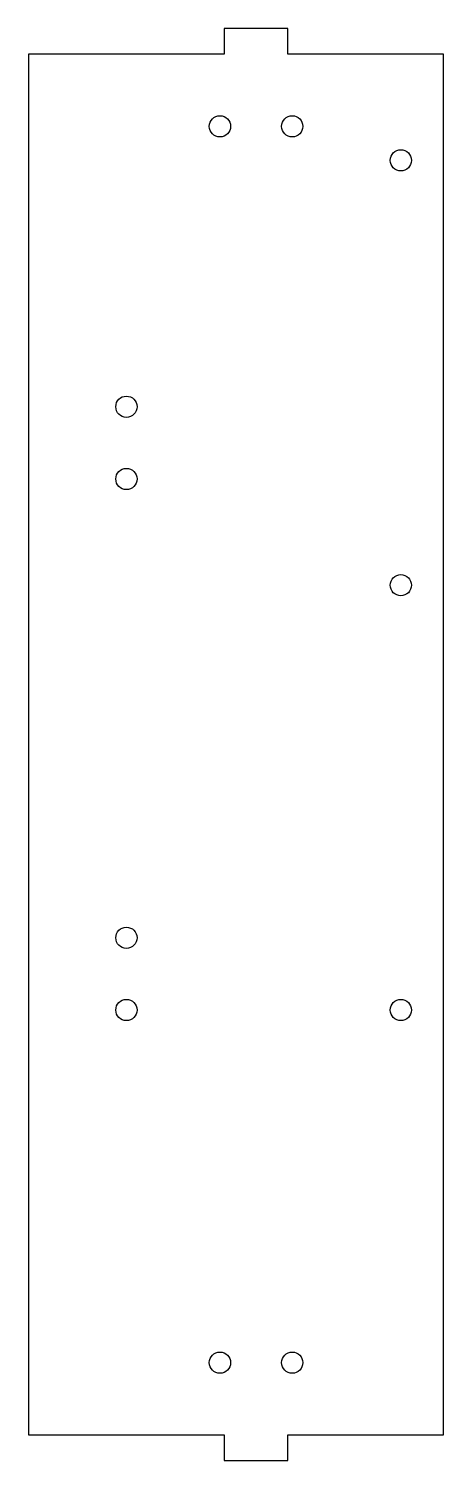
# Model space of a CAD drawing. Header units: millimetres. Extents: x 0 to 98, y 0 to 337.
import ezdxf

# ---------------------------------------------------------------- set-up
doc = ezdxf.new("R2010")
doc.units = ezdxf.units.MM
doc.layers.get('0').update_dxf_attribs({"true_color": 0xffffff})

msp = doc.modelspace()

# ---------------------------------------------------------------- linework, layer by layer
at = {"color": 7, "linetype": 'Continuous', "true_color": 0xffffff}
for p, q in [((46, 337), (46, 331)), ((46, 337), (46, 331)), ((61, 337), (46, 337)), ((61, 337), (46, 337)), ((61, 331), (61, 337)), ((61, 331), (61, 337)), ((0, 331), (0, 6)), ((0, 331), (0, 6)), ((46, 331), (0, 331)), ((46, 331), (0, 331)), ((97.56, 331), (61, 331)), ((97.56, 331), (61, 331)), ((97.56, 6), (97.56, 331)), ((97.56, 6), (97.56, 331)), ((0, 6), (46, 6)), ((0, 6), (46, 6)), ((46, 6), (46, 0)), ((46, 6), (46, 0)), ((61, 6), (97.56, 6)), ((61, 6), (97.56, 6)), ((61, 0), (61, 6)), ((61, 0), (61, 6)), ((46, 0), (61, 0)), ((46, 0), (61, 0))]:
    msp.add_line(p, q, dxfattribs=at)
for centre in [(45, 314), (45, 314), (62, 314), (62, 314), (87.56, 306), (87.56, 306), (23, 248), (23, 248), (23, 231), (23, 231), (87.56, 206), (87.56, 206), (23, 123), (23, 123), (23, 106), (23, 106), (87.56, 106), (87.56, 106), (45, 23), (45, 23), (62, 23), (62, 23)]:
    msp.add_circle(centre, 2.5, dxfattribs=at)

doc.saveas('drawing.dxf')
